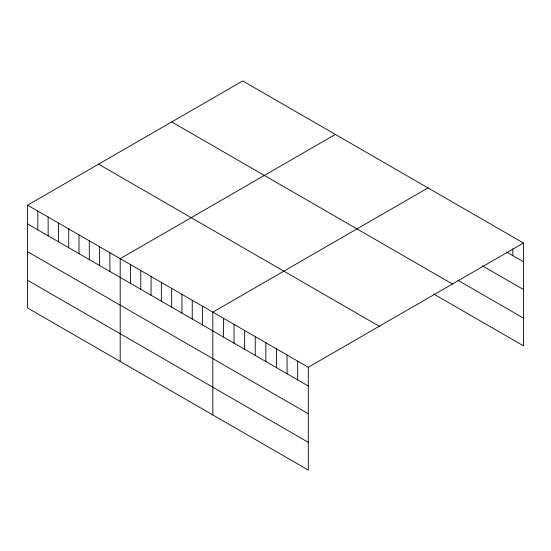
<?xml version="1.0" encoding="UTF-8"?>
<svg xmlns="http://www.w3.org/2000/svg" width="551" height="551" viewBox="0 0 551 551"><rect width="100%" height="100%" fill="white"/><g stroke="black" fill="none" stroke-linecap="round" stroke-linejoin="round"><path stroke-width="0.83" d="M27.55 205.172L308.278 367.248L308.278 470.058L27.55 307.981L27.55 205.172L242.722 80.942L523.45 243.019L523.45 345.828L433.658 293.986M335.366 134.43L120.187 258.66L120.187 361.463M428.003 187.912L212.831 312.142L212.831 414.951M308.278 367.248L523.45 243.019M506.479 251.986L523.45 261.78M482.442 265.844L523.45 289.516M457.695 280.128L523.45 318.092M171.719 121.943L452.44 284.013M98.56 164.177L379.281 326.254M27.55 223.94L308.278 386.01M27.55 251.669L308.278 413.746M27.55 280.245L308.278 442.322M512.843 248.838L512.843 255.657M297.671 361.125L297.671 379.887M287.064 355.002L287.064 373.764M276.457 348.879L276.457 367.641M265.858 342.756L265.858 361.518M255.251 336.633L255.251 355.395M244.644 330.51L244.644 349.272M234.037 324.387L234.037 343.156M223.437 318.264L223.437 337.033M202.534 306.204L202.534 324.966M192.244 300.261L192.244 319.022M181.947 294.317L181.947 313.078M171.657 288.373L171.657 307.134M161.36 282.429L161.36 301.19M151.07 276.485L151.07 295.253M140.774 270.548L140.774 289.309M130.484 264.604L130.484 283.366M109.897 252.716L109.897 271.478M99.6 246.772L99.6 265.534M89.31 240.828L89.31 259.597M79.013 234.891L79.013 253.653M68.723 228.947L68.723 247.709M58.427 223.003L58.427 241.765M48.137 217.06L48.137 235.821M37.84 211.116L37.84 229.877"/></g></svg>
